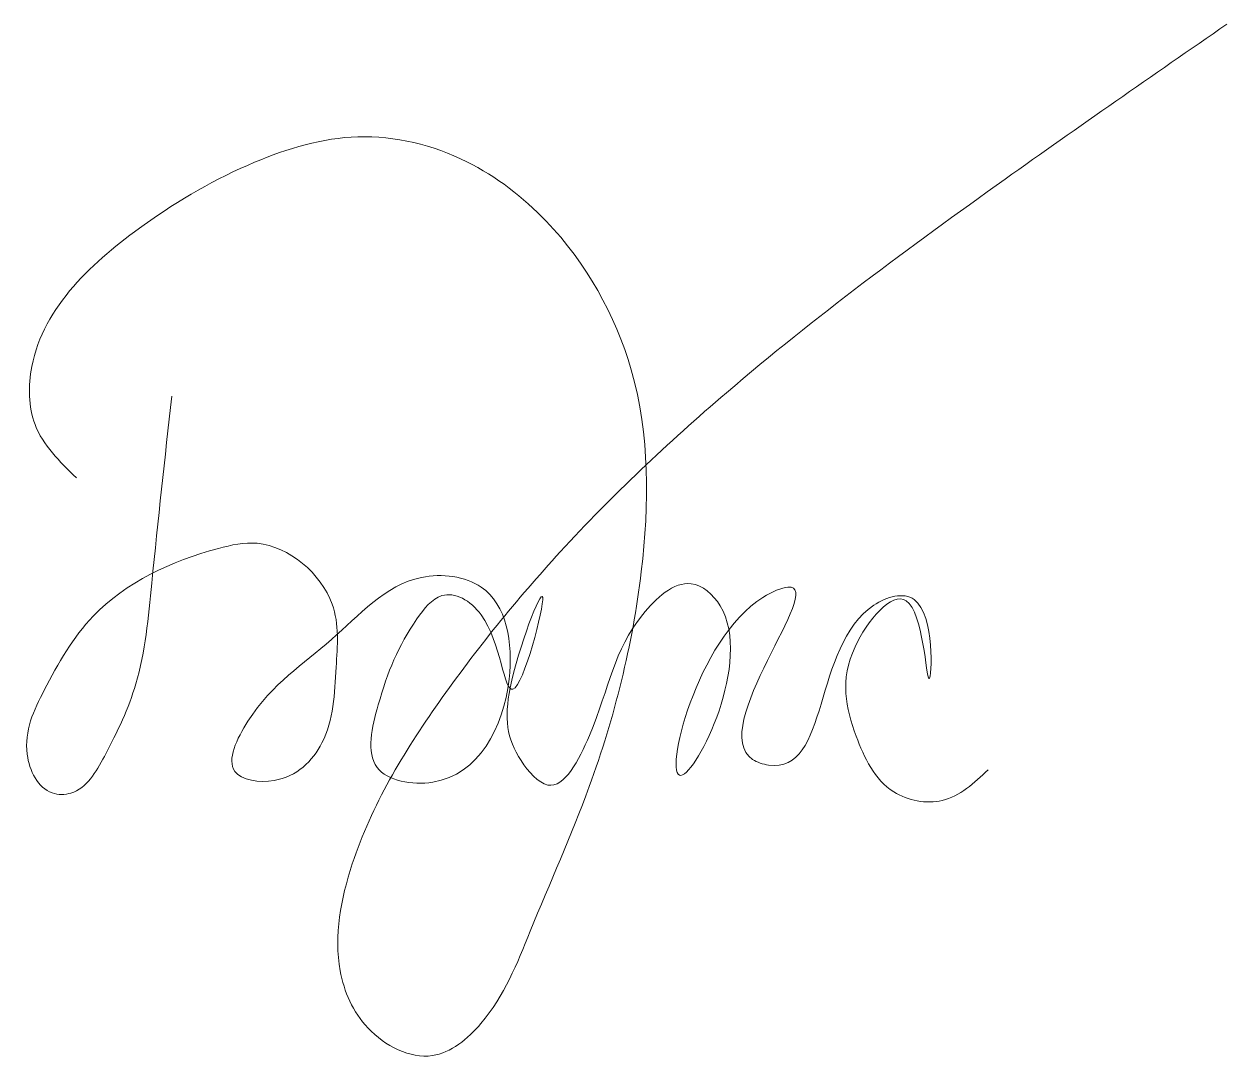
# Model space of a CAD drawing. Header units: millimetres. Extents: x 2129.97 to 2138.92, y 1872.92 to 1880.62.
import ezdxf

# ---------------------------------------------------------------- set-up
doc = ezdxf.new("R2010")
doc.units = ezdxf.units.MM
doc.layers.add('Подпись', color=5, linetype='Continuous', lineweight=0)

# ---------------------------------------------------------------- blocks, each defined once
blk = doc.blocks.new('A$C55E27BC0')
at = {"layer": 'Подпись', "color": 5, "lineweight": 9, "ltscale": 75}
for points in [[(0.367, 4.3009), (0.0593, 4.6986), (0.0355, 5.1308), (0.8713, 6.1851), (1.6937, 6.6502), (2.4625, 6.8401), (3.272, 6.6544), (3.8639, 6.2114), (4.4965, 5.1049), (4.5712, 3.6046), (4.1841, 2.0044), (3.7442, 0.9271), (3.3772, 0.2411), (3.0169, 0.0017), (2.5377, 0.2071), (2.3305, 0.6334), (2.42, 1.428), (3.0644, 2.6303), (3.9682, 3.751), (5.2044, 4.9347), (7.2782, 6.5243), (8.9295, 7.679)], [(1.0766, 4.9107), (0.9284, 3.5183), (0.8098, 2.7692), (0.5752, 2.2289), (0.3269, 1.9559), (0.1873, 1.9566), (0.001, 2.2444), (0.1281, 2.7226), (0.4922, 3.2728), (1.4237, 3.7764), (1.7116, 3.8145), (2.2706, 3.3617), (2.3002, 2.8919), (2.1944, 2.329), (1.8387, 2.0497), (1.5465, 2.1174), (1.6439, 2.4898), (2.2664, 3.0993), (2.9354, 3.5606), (3.38, 3.4887), (3.5875, 2.803), (3.02, 2.037), (2.6051, 2.147), (2.6136, 2.6126), (2.9015, 3.2516), (3.0878, 3.4251), (3.38, 3.2813), (3.6156, 2.7288), (3.8373, 3.4125), (3.5959, 2.7395), (3.6764, 2.1978), (3.8754, 2.0158), (4.1845, 2.384), (4.5825, 3.2855), (4.9424, 3.514), (5.1584, 3.349), (4.8662, 2.0878), (5.4759, 3.4125), (5.6622, 3.4887), (5.3997, 2.2063), (5.5183, 2.164), (6.3016, 3.3532), (6.6022, 3.3956), (6.7124, 2.8073), (6.543, 3.3871), (6.1619, 3.0443), (6.1703, 2.3798), (6.4499, 1.965), (6.8101, 1.9006), (7.153, 2.1292)]]:
    blk.add_spline(points, degree=3, dxfattribs=at)

msp = doc.modelspace()

# ---------------------------------------------------------------- block references
at = {"layer": 'Подпись', "ltscale": 200}
msp.add_blockref('A$C55E27BC0', (2129.9918, 1872.9434), dxfattribs=at)

doc.saveas('drawing.dxf')
